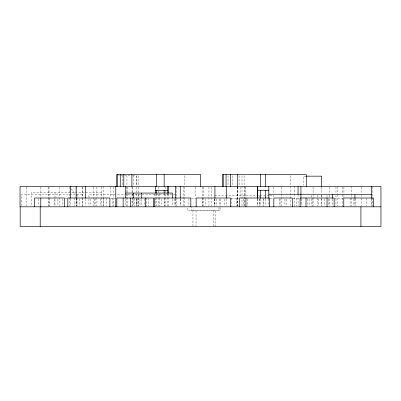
<?xml version="1.0" encoding="UTF-8"?>
<svg xmlns="http://www.w3.org/2000/svg" width="401" height="401" viewBox="0 0 401 401"><rect width="100%" height="100%" fill="white"/><g stroke="black" fill="none" stroke-linecap="round" stroke-linejoin="round"><path stroke-width="0.3" stroke-dasharray="2 1.5" d="M118.37 175.813L119.338 175.813M120.696 175.813L122.871 175.813M124.505 175.813L131.212 175.813M132.631 175.813L136.18 175.813L136.18 185.182M305.828 176.169L303.326 176.169L303.326 185.222M101.764 192.736L31.273 192.736L31.273 206.194M82.26 194.259L21.689 194.259L21.689 206.209M175.618 194.56L88.942 194.56L88.942 206.194M214.741 195.227L269.186 195.227M269.718 195.227L273.422 195.227L273.422 197.663M65.198 198.229L67.092 198.229M110.501 198.229L115.553 198.229M191.362 198.229L195.718 198.229M231.292 198.229L239.282 198.229M270.264 198.229L273.417 198.229M293.036 198.229L299.141 198.229M334.584 198.229L343.151 198.229M71.162 188.876L75.223 194.259M372.549 187.046L372.549 206.189M371.927 197.999L371.927 206.219M371.622 198.906L371.622 206.199M366.364 198.229L366.364 206.189M361.812 187.046L361.812 193.838M361.812 194.455L361.812 206.189M355.106 198.229L355.106 206.189M354.935 198.906L354.935 206.199M353.898 198.841L353.898 206.189M351.336 186.43L351.336 193.838M351.336 194.455L351.336 206.189M350.108 197.999L350.108 206.219M343.923 187.046L343.923 195.071M343.923 195.693L343.923 197.543M342.544 187.046L342.544 193.838M342.544 194.455L342.544 206.189M337.567 186.43L337.567 193.838M337.567 194.455L337.567 206.189M335.968 187.016L335.968 194.064M335.968 195.262L335.968 206.194M332.469 199.041L332.469 206.209M329.291 187.046L329.291 194.455M329.291 195.071L329.291 206.189M328.224 199.172L328.224 206.219M327.026 195.262L327.026 197.693M324.509 198.841L324.509 206.189M321.702 187.016L321.702 193.477M321.702 194.655L321.702 206.194M321.256 195.262L321.256 206.199M318.309 198.841L318.309 206.189M317.412 194.861L317.412 197.252M317.412 197.848L317.412 206.209M313.081 187.046L313.081 193.222M313.081 193.838L313.081 206.189M312.83 198.229L312.83 206.189M311.823 195.262L311.823 206.194M309.086 199.172L309.086 206.219M307.527 198.841L307.527 206.189M301.742 198.776L301.742 206.189M300.93 198.906L300.93 206.209M298.078 194.264L298.078 206.209M296.149 198.229L296.149 206.189M294.349 186.43L294.349 193.222M294.349 193.838L294.349 206.189M290.454 175.743L290.484 206.189M286.244 199.172L286.244 206.219M284.946 198.841L284.946 206.189M281.442 187.046L281.442 193.222M281.442 193.838L281.442 206.189M280.008 198.229L280.008 206.189M279.918 199.172L279.918 206.219M273.422 187.016L273.422 193.467M268.565 198.841L268.565 206.189M265.447 198.851L265.447 206.194M263.567 198.841L263.567 206.189M263.081 197.999L263.081 206.219M260.555 198.851L260.555 206.194M259.507 195.227L259.507 206.194M259.231 198.841L259.231 206.189M257.537 198.776L257.537 206.189M257.417 198.851L257.417 206.194M247.247 198.841L247.247 206.189M245.166 187.046L245.166 197.543M244.926 186.43L244.926 206.189M244.124 175.743L244.124 206.184M243.272 198.841L243.272 206.189M241.988 175.743L241.988 206.184M240.094 187.016L240.094 197.663M239.081 175.693L239.081 185.237M237.818 186.926L237.818 206.184M237.773 186.926L237.773 206.184M237.688 186.926L237.688 206.184M236.831 198.229L236.831 206.189M232.56 175.693L232.56 185.237M231.407 198.229L231.407 206.189M228.059 175.693L228.059 185.237M226.37 198.776L226.37 206.189M224.229 199.172L224.229 206.219M220.329 198.841L220.329 206.189M220.064 207.377L220.064 210.816L191.332 210.816L191.332 207.377M219.608 198.841L219.608 206.189M218.951 207.397L218.951 210.36L187.137 210.36L187.137 207.397M216.595 198.841L216.595 206.189M215.347 210.816L215.347 226.5M214.931 198.776L214.931 206.189M214.741 198.881L214.741 206.194M214.284 198.776L214.284 206.189M213.803 210.36L213.803 226.5M211.558 187.046L211.558 206.189M208.946 187.046L208.946 206.189M205.452 198.841L205.452 206.189M203.302 187.046L203.302 206.189M202.475 197.999L202.475 206.219M202.204 187.046L202.204 206.189M196.044 210.816L196.044 226.5M195.733 187.046L195.733 197.543M192.956 210.36L192.956 226.5M188.951 198.841L188.951 206.189M184.836 175.693L184.836 185.237M184.836 187.046L184.836 206.189M183.177 186.43L183.177 206.189M180.34 198.841L180.34 206.189M180.255 198.776L180.255 206.189M176.229 187.056L176.229 206.194M175.884 198.841L175.884 206.189M175.362 198.776L175.362 206.189M174.826 198.776L174.826 206.189M172.485 199.307L172.485 206.179M168.736 193.838L168.736 206.189M167.753 193.959L167.753 206.194M165.829 187.046L165.829 206.189M164.56 198.229L164.56 206.189M164.149 193.959L164.149 206.194M161.292 199.172L161.292 206.219M159.423 193.683L159.423 197.432M159.423 198.059L159.423 206.179M158.42 187.056L158.42 206.194M156.35 193.959L156.35 206.194M155.458 193.683L155.458 197.432M155.458 198.059L155.458 206.179M154.56 193.683L154.56 197.432M148.666 198.229L148.666 206.189M146.596 197.999L146.596 206.219M144.39 198.841L144.39 206.189M141.548 199.307L141.548 206.179M139.984 199.172L139.984 206.219M138.811 194.56L138.811 206.194M138.44 175.693L138.44 185.237M138.44 187.046L138.44 206.189M137.403 198.229L137.403 206.189M136.736 175.693L136.736 185.237M136.736 187.046L136.736 206.189L136.726 199.172M136.2 198.841L136.2 206.189M134.811 198.229L134.811 206.189M133.553 199.307L133.553 206.179M133.458 175.693L133.458 185.237M132.2 187.046L132.155 206.189M132.069 187.046L132.069 206.806M127.403 187.046L127.403 206.189M126.942 175.693L126.942 185.237M126.41 187.046L126.41 206.189M125.724 199.307L125.724 206.179M122.44 175.693L122.44 185.237M113.323 187.046L113.323 206.189M112.591 198.229L112.591 206.189M110.165 187.046L110.165 197.543M106.811 198.229L106.811 206.189M103.789 186.43L103.789 206.189M103.308 197.999L103.308 206.219M101.764 187.001L101.764 206.194M100.606 198.841L100.606 206.189M96.892 187.046L96.892 206.189M95.127 198.229L95.127 206.189M94.165 198.841L94.165 206.189M93.749 187.001L93.749 206.194M90.431 198.841L90.431 206.189M85.508 198.776L85.508 206.189M82.746 187.046L82.746 206.189M82.26 187.031L82.26 197.247M82.26 197.843L82.26 206.209M79.288 198.841L79.288 206.189M77.042 194.259L77.042 197.247M77.042 197.843L77.042 206.209M76.701 187.046L76.701 206.189M76.335 198.229L76.335 206.189M76.13 198.776L76.13 206.189M74.396 197.999L74.396 206.219M70.486 198.776L70.486 206.189M69.318 187.031L69.318 206.209M62.787 198.841L62.787 206.189M59.889 187.046L59.889 206.189M57.909 199.172L57.909 206.219M54.992 192.736L54.992 206.194M54.175 198.841L54.175 206.189M49.719 198.229L49.719 206.189M49.022 187.046L49.022 206.189M48.777 187.046L48.777 206.189M40.205 187.046L40.205 197.543M38.396 198.841L38.396 206.189M26.832 187.046L26.832 206.189"/><path stroke-width="0.6" d="M306.184 176.169L321.632 176.169L321.632 186.43M155.458 190.285L167.753 190.285M257.417 190.285L268.825 190.285M125.724 193.056L172.485 193.056L172.485 198.059M268.825 194.264L332.469 194.264L332.469 198.445M332.208 194.655L371.622 194.655M380.95 206.806L20.05 206.806L20.05 186.43L380.95 186.43L380.95 226.5L20.17 226.5L20.17 206.806M373.521 206.806L373.521 197.999L343.782 197.999L343.782 206.806M371.622 186.43L371.622 198.3M360.93 206.806L360.93 226.5M354.935 194.655L354.935 198.3M334.133 206.806L334.133 197.999L300.108 197.999L300.108 206.806M327.041 197.999L327.041 206.806M306.279 186.43L306.279 174.5L222.304 174.5L222.304 186.43M306.018 197.999L306.018 206.806M300.93 186.43L300.93 194.069M300.93 194.264L300.93 198.445M298.078 186.43L298.078 194.264M292.314 206.806L292.314 197.999L273.848 197.999L273.848 206.806M269.662 206.806L269.662 197.999L239.633 197.999L239.633 206.806M268.825 186.43L268.825 198.445M265.447 174.5L265.447 186.43M265.447 190.285L265.447 198.239M260.555 174.5L260.555 186.43M260.555 190.285L260.555 198.239M257.537 186.43L257.537 198.159M257.417 186.43L257.417 198.239M245.953 197.999L245.953 206.806M237.512 174.5L237.512 186.43M230.64 174.5L230.64 186.43M230.555 206.806L230.555 197.999L196.149 197.999L196.149 206.806M226.37 186.43L226.37 198.159M226.059 174.5L226.059 186.43M223.257 174.5L223.257 186.43M214.931 186.43L214.931 198.159M200.655 186.43L200.655 174.5L116.681 174.5L116.681 186.43M190.816 206.806L190.816 197.999L154.711 197.999L154.711 206.806M180.255 186.43L180.255 198.159M175.362 186.43L175.362 198.159M168.736 186.43L168.736 193.222M167.753 186.43L167.753 193.347M164.149 174.5L164.149 186.43M164.149 190.285L164.149 193.347M156.35 174.5L156.35 186.43M156.35 190.285L156.35 193.347M155.458 186.43L155.458 193.056M153.658 206.806L153.658 197.999L116.821 197.999L116.821 206.806M145.448 197.999L145.448 206.806M141.548 193.056L141.548 198.059M133.553 193.056L133.553 198.059M131.894 174.5L131.894 186.43M130.37 197.999L130.37 206.806M125.724 186.43L125.724 198.059M123.789 174.5L123.789 186.43M123.147 197.999L123.147 206.806M120.26 174.5L120.26 186.43M117.638 174.5L117.638 186.43M115.789 186.43L115.789 206.806M109.889 206.806L109.889 197.999L67.814 197.999L67.814 206.806M85.508 186.43L85.508 198.159M76.13 186.43L76.13 198.159M70.486 186.43L70.486 198.159M64.491 206.806L64.491 197.999L34.461 197.999L34.461 206.806M40.787 197.999L40.787 206.806M40.195 206.806L40.195 226.5"/></g></svg>
